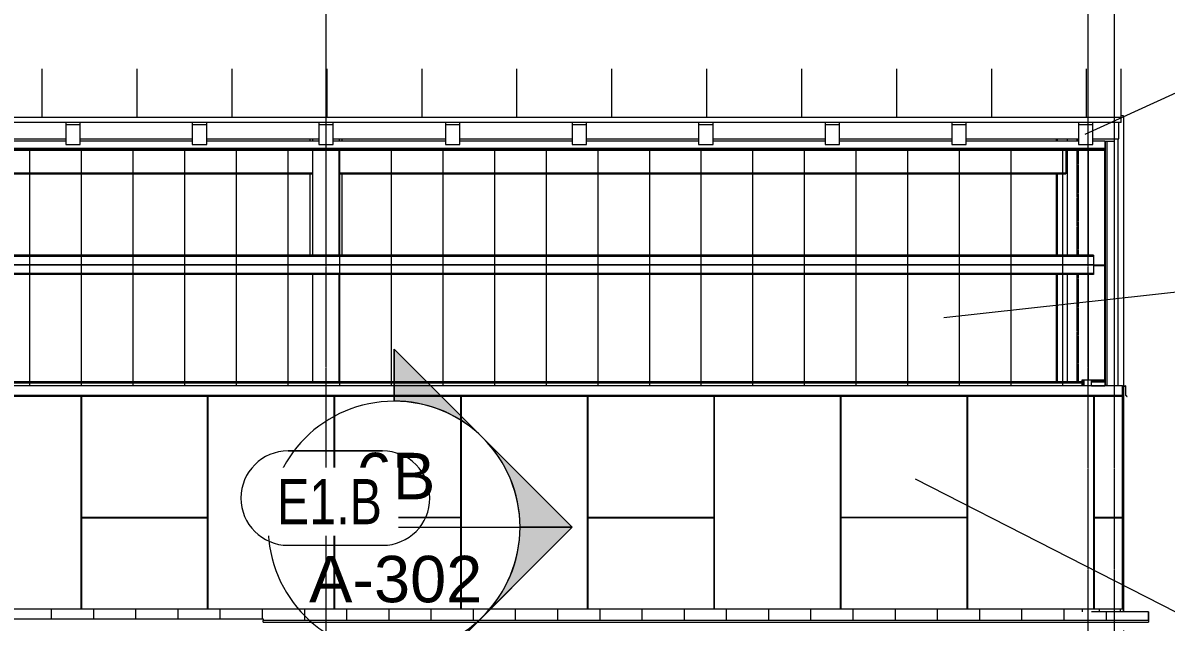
# Model space of a CAD drawing. Header units: inches. Extents: x 20230 to 40520, y -638 to 835.
# Drawn here: x 28927.5 to 29363.3, y 153.4 to 381.9 of the extents above; entities that cross this region are included whole.
import ezdxf

# ---------------------------------------------------------------- set-up
doc = ezdxf.new("R2010")
doc.units = ezdxf.units.IN
doc.header["$MEASUREMENT"] = 0
doc.linetypes.add('Grid Line 1_2_', pattern=[0.875, 0.5, -0.125, 0.125, -0.125])
doc.linetypes.add('Hidden 1_8_', pattern=[0.1875, 0.125, -0.0625])
for name, color, linetype, lineweight in [('A-ANNO-KEYN', 231, 'Continuous', 9), ('A-GLAZ-CWMG', 51, 'Continuous', 9), ('A-ROOF', 132, 'Continuous', 9), ('A-ROOF-OTLN', 132, 'Continuous', 9), ('A-ROOF-PATT', 132, 'Continuous', 9), ('A-WALL', 113, 'Continuous', 9), ('A-WALL-IDEN', 211, 'Continuous', 9), ('A-WALL-PATT', 111, 'Continuous', 9), ('G-ANNO-SYMB', 111, 'Continuous', 9), ('I-WALL', 2, 'Continuous', 9), ('S-BEAM', 12, 'Continuous', 9), ('S-COLS', 52, 'Continuous', 9), ('S-GRID', 1, 'Continuous', 9)]:
    doc.layers.add(name, color=color, linetype=linetype, lineweight=lineweight)
doc.styles.add('Arial_2', font='arial.ttf', dxfattribs={"height": 17.703593})
doc.styles.add('Century Gothic', font='GOTHIC.TTF', dxfattribs={"width": 0.8, "height": 17.245342})

# ---------------------------------------------------------------- blocks, each defined once
blk = doc.blocks.new('Rectangular Mullion - Profile_Polycarbonate_Upper and left-1114459-Elevation - South')
at = {"layer": 'A-GLAZ-CWMG'}
for p, q in [((25881.64, 336.84), (25838.89, 336.84)), ((25929.89, 336.84), (25887.14, 336.84)), ((25978.14, 336.84), (25935.39, 336.84)), ((26026.39, 336.84), (25983.64, 336.84)), ((26074.64, 336.84), (26031.89, 336.84)), ((26122.89, 336.84), (26080.14, 336.84)), ((26171.14, 336.84), (26128.39, 336.84)), ((26219.39, 336.84), (26176.64, 336.84)), ((26267.64, 336.84), (26224.89, 336.84)), ((26277.77, 336.84), (26273.14, 336.84)), ((26277.77, 336.84), (26277.77, 334.01)), ((26277.77, 334.01), (22782.51, 334.01)), ((26277.77, 333.47), (22782.51, 333.47)), ((26277.77, 333.22), (22782.51, 333.22)), ((26277.77, 333.47), (26277.77, 333.22))]:
    blk.add_line(p, q, dxfattribs=at)
blk = doc.blocks.new('Rectangular Mullion - Profile_Polycarbonate_right-1189833-Elevation - South')
at = {"layer": 'A-GLAZ-CWMG'}
for p, q in [((26277.77, 336.84), (26278.02, 336.84)), ((26278.02, 336.84), (26278.56, 336.84)), ((26278.02, 243.61), (26278.02, 336.78)), ((26278.56, 336.84), (26281.39, 336.84)), ((26278.56, 243.55), (26278.56, 336.84)), ((26281.39, 243.55), (26281.39, 336.84)), ((26277.77, 245), (26277.77, 334.01)), ((26278.02, 243.55), (26277.77, 243.55)), ((26278.56, 243.55), (26278.02, 243.55)), ((26281.39, 243.55), (26278.56, 243.55))]:
    blk.add_line(p, q, dxfattribs=at)
blk = doc.blocks.new('Rectangular Mullion - Profile_Polycarbonate_Upper and left-1528482-Elevation - South')
at = {"layer": 'A-GLAZ-CWMG'}
for p, q in [((26284.88, 346.47), (26283.89, 346.47)), ((26284.88, 346.47), (26284.88, 243.46)), ((26282.75, 243.5), (26282.75, 337.62)), ((26284.88, 243.4), (26284.88, 157.35)), ((26284.88, 150.25), (26284.88, 145.5)), ((26282.75, 145.5), (26282.75, 146.5))]:
    blk.add_line(p, q, dxfattribs=at)
blk = doc.blocks.new('W-Wide Flange - W12X22-1533120-Elevation - South')
at = {"layer": 'S-BEAM'}
for p, q in [((26262.89, 333.22), (26262.89, 325.3)), ((25696.39, 324.71), (25975.89, 324.71)), ((25696.39, 324.29), (25975.89, 324.29)), ((25985.89, 324.71), (26262.89, 324.71)), ((25985.89, 324.29), (26262.89, 324.29)), ((26262.89, 325.3), (26262.89, 324.77)), ((26262.89, 324.77), (26262.89, 324.71)), ((26262.89, 324.71), (26262.89, 324.29))]:
    blk.add_line(p, q, dxfattribs=at)
blk = doc.blocks.new('columns and girder2 - one-V50-Elevation - South')
at = {"layer": 'S-BEAM'}
for p, q in [((25974.89, 336.84), (25974.89, 337.62)), ((25975.89, 336.84), (25975.89, 337.62)), ((25985.89, 337.62), (25985.89, 336.84)), ((25986.89, 337.62), (25986.89, 336.84)), ((25975.89, 293.29), (25975.89, 333.22)), ((25985.89, 293.29), (25985.89, 333.22)), ((25974.89, 293.29), (25974.89, 324.29)), ((25986.89, 324.29), (25986.89, 293.29)), ((25975.89, 245.04), (25975.89, 285.94)), ((25985.89, 245.04), (25985.89, 285.94)), ((25985.89, 2), (25985.89, 96))]:
    blk.add_line(p, q, dxfattribs=at)
blk = doc.blocks.new('Girt_Z - 10_D-V60-Elevation - South')
at = {"layer": 'S-BEAM'}
for p, q in [((26269.02, 245.04), (22791.39, 245.04)), ((26269.02, 244.96), (22791.39, 244.96)), ((26269.02, 244.51), (22791.39, 244.51))]:
    blk.add_line(p, q, dxfattribs=at)
blk = doc.blocks.new('Girt_Z - 10_D-1241717-Elevation - South')
at = {"layer": 'S-BEAM'}
for p, q in [((26273.39, 293.29), (22791.39, 293.29)), ((26273.39, 293.21), (22791.39, 293.21)), ((26273.39, 292.76), (22791.39, 292.76)), ((26273.39, 293.29), (26273.39, 293.21)), ((26273.39, 293.21), (26273.39, 292.76)), ((26273.39, 292.76), (26273.39, 289.62)), ((26273.39, 289.62), (22791.39, 289.62)), ((26273.39, 289.55), (22791.39, 289.55)), ((26273.39, 289.62), (26273.39, 289.55)), ((26273.39, 289.55), (26273.39, 289.36)), ((26273.39, 289.36), (26273.39, 286.42)), ((22791.39, 286.42), (26273.39, 286.42)), ((26273.39, 285.94), (22791.39, 285.94)), ((26273.39, 286.42), (26273.39, 285.94))]:
    blk.add_line(p, q, dxfattribs=at)
blk = doc.blocks.new('Girt_Z - 10_D-1223976-Elevation - South')
at = {"layer": 'S-BEAM'}
for p, q in [((26277.77, 289.55), (26273.39, 289.55)), ((26273.39, 289.44), (26277.77, 289.44))]:
    blk.add_line(p, q, dxfattribs=at)
blk = doc.blocks.new('Rectangular Mullion - Profile_Polycarbonate_Lower-1125104-Elevation - South')
at = {"layer": 'A-GLAZ-CWMG'}
for p, q in [((26272.64, 245.79), (26277.77, 245.79)), ((26272.64, 245.54), (26277.77, 245.54)), ((26272.64, 243.55), (26272.64, 245)), ((26272.64, 245), (26277.77, 245)), ((26277.77, 245.79), (26277.77, 245.54)), ((26277.77, 245), (26277.77, 243.55)), ((26272.64, 243.55), (26277.77, 243.55))]:
    blk.add_line(p, q, dxfattribs=at)
blk = doc.blocks.new('Rectangular Mullion - Profile_Polycarbonate_right-1125060-Elevation - South')
at = {"layer": 'A-GLAZ-CWMG'}
for p, q in [((26269.02, 245.79), (26269.27, 245.79)), ((26269.02, 243.56), (26269.02, 245.79)), ((26269.27, 245.79), (26269.81, 245.79)), ((26269.27, 243.56), (26269.27, 245.79)), ((26269.81, 245.79), (26272.64, 245.79)), ((26269.81, 243.5), (26269.81, 245.79)), ((26272.64, 243.5), (26272.64, 245.79))]:
    blk.add_line(p, q, dxfattribs=at)
blk = doc.blocks.new('Dimension Lumber - 5_5 x 7_5 Glulam-1529169-Elevation - South')
at = {"layer": 'S-BEAM'}
for p, q in [((26267.64, 343.95), (26267.64, 342.98)), ((26273.14, 342.98), (26267.64, 342.98)), ((26267.64, 342.98), (26267.64, 335.49)), ((26273.14, 342.98), (26273.14, 343.95)), ((26273.14, 335.49), (26273.14, 342.98)), ((26267.64, 335.49), (26273.14, 335.49))]:
    blk.add_line(p, q, dxfattribs=at)
blk = doc.blocks.new('W-Wide Flange-Column - B1_L-1389336-Elevation - South')
at = {"layer": 'S-COLS', "linetype": 'Hidden 1_8_'}
for p, q in [((26267.23, 336.84), (26267.23, 337.62)), ((26267.55, 337.62), (26267.55, 336.84)), ((26267.23, 293.29), (26267.23, 333.22)), ((26267.55, 333.22), (26267.55, 293.29)), ((26267.23, 245.04), (26267.23, 285.94)), ((26267.55, 285.94), (26267.55, 245.04))]:
    blk.add_line(p, q, dxfattribs=at)
blk = doc.blocks.new('Section - Section Head - Filled-1526-Elevation - South')
at = {"layer": 'G-ANNO-SYMB'}
h = blk.add_hatch(color=256, dxfattribs=at)
edge = h.paths.add_edge_path(flags=0)
edge.add_arc((22874.16, 497.8), 48.06, 47.9216, 90)
edge.add_line((22874.16, 545.86), (22874.16, 565.68))
edge.add_line((22874.16, 565.68), (22906.36, 533.47))
h = blk.add_hatch(color=256, dxfattribs=at)
edge = h.paths.add_edge_path(flags=0)
edge.add_line((22908.1, 531.74), (22942.04, 497.8))
edge.add_line((22942.04, 497.8), (22922.16, 497.8))
edge.add_arc((22874.16, 497.8), 48, 360, 405)
h = blk.add_hatch(color=256, dxfattribs=at)
edge = h.paths.add_edge_path(flags=0)
edge.add_arc((22874.16, 497.8), 48, 315, 360)
edge.add_line((22922.16, 497.8), (22942.04, 497.8))
edge.add_line((22942.04, 497.8), (22908.1, 463.85))
h = blk.add_hatch(color=256, dxfattribs=at)
edge = h.paths.add_edge_path(flags=0)
edge.add_line((22906.36, 462.12), (22874.16, 429.91))
edge.add_line((22874.16, 429.91), (22874.16, 449.73))
edge.add_arc((22874.16, 497.8), 48.06, 270, 312.0784)
for p, q in [((22942.04, 497.8), (22874.16, 565.68)), ((22874.16, 545.8), (22874.16, 565.68)), ((22906.36, 533.47), (22874.16, 565.68)), ((22874.16, 565.68), (22874.16, 545.86)), ((22942.04, 497.8), (22908.1, 531.74)), ((22942.04, 497.8), (22874.16, 429.91)), ((22908.1, 463.85), (22942.04, 497.8)), ((22922.16, 497.8), (22942.04, 497.8)), ((22942.04, 497.8), (22922.16, 497.8)), ((22874.16, 429.91), (22906.36, 462.12)), ((22874.16, 449.8), (22874.16, 429.91)), ((22874.16, 449.73), (22874.16, 429.91))]:
    blk.add_line(p, q, dxfattribs=at)
for radius, start, end in [(48, 90, 270), (48.06, 47.9216, 90), (48, 270, 90), (48, 360, 45), (48, 315, 360), (48.06, 270, 312.0784)]:
    blk.add_arc((22874.16, 497.8), radius, start, end, dxfattribs=at)
blk = doc.blocks.new('Wall Tag - 1_4_-1369832-Elevation - South')
at = {"layer": 'A-WALL-IDEN', "color": 153}
for p, q in [((24643.26, 90.59), (24679.26, 90.59)), ((24679.26, 90.59), (24643.26, 90.59)), ((24643.26, 54.59), (24679.26, 54.59)), ((24643.26, 54.59), (24679.26, 54.59))]:
    blk.add_line(p, q, dxfattribs=at)
for centre, start, end in [((24643.26, 72.59), 90, 270), ((24643.26, 72.59), 90, 270), ((24679.26, 72.59), 270, 90), ((24679.26, 72.59), 270, 90)]:
    blk.add_arc(centre, 18, start, end, dxfattribs=at)

msp = doc.modelspace()

# ---------------------------------------------------------------- hatches: boundary and pattern name
at = {"layer": 'A-ROOF-PATT'}
h = msp.add_hatch(dxfattribs=at)
h.set_pattern_fill('FP_18', color=256, style=0, pattern_type=2)
h.set_pattern_definition([(90, (3060.47, 1279.063), (-36.188, 2e-15), [])])
h.paths.add_polyline_path([(27601.33, 345.96), (29346.1, 345.96), (29346.1, 364.31), (25840.34, 364.31), (25840.34, 345.96), (27566.23, 345.96)], flags=0)
h = msp.add_hatch(dxfattribs=at)
h.set_pattern_fill('FP_17', color=256, style=0, pattern_type=2)
h.set_pattern_definition([(90, (3062.504, 1105.644), (-16.082, 1e-15), [])])
h.paths.add_polyline_path([(27241.63, 154.05), (27330.1, 154.05), (27330.1, 154.75), (29019.1, 154.75), (29019.1, 154.05), (29356.6, 154.05), (29356.6, 157.35), (29331.35, 157.38), (29331.35, 158.5), (28742.28, 158.5), (28742.28, 175.22), (25873.35, 175.22), (25873.35, 157.37), (25840.35, 157.37), (25840.35, 154.75), (26992.6, 154.75), (26992.6, 154.05), (27232.85, 154.05)], flags=0)
h.paths.add_polyline_path([(27199.91, 157.5), (27195.16, 157.5), (27195.16, 161), (27199.91, 161)], flags=0)
at = {"layer": 'A-WALL-PATT'}
h = msp.add_hatch(dxfattribs=at)
h.set_pattern_fill('FP_23', color=256, style=0, pattern_type=2)
h.set_pattern_definition([(90, (29343.595, 0), (-19.685, 1e-15), [])])
h.paths.add_polyline_path([(28022.44, 194.5), (28742.28, 194.5), (28742.28, 239.46), (28740.78, 239.5), (28741.28, 240), (28741.35, 243.5), (29332.01, 243.57), (29332.01, 245.79), (29334.85, 245.79), (29334.91, 245), (29339.97, 245), (29339.97, 243.61), (29340.76, 243.61), (29340.76, 336.78), (29339.97, 336.78), (29339.97, 334.01), (25844.72, 334.01), (25844.72, 336.78), (25843.93, 336.7), (25843.93, 243.5), (25873.91, 243.5), (25873.91, 240), (25874.36, 239.46), (25872.91, 239.46), (25872.91, 194.5), (28013.67, 194.5)], flags=0)
h = msp.add_hatch(dxfattribs=at)
h.set_pattern_fill('FP_19', color=256, style=0, pattern_type=2)
h.set_pattern_definition([(270, (30097.853, 100.524), (8, 5e-16), [])])
h.paths.add_polyline_path([(29346.6, 157.35), (29346.91, 157.35), (29346.91, 241.75), (29346.6, 241.7), (29346.6, 158.5), (29331.35, 158.5), (29331.36, 157.38), (29346.56, 157.35)], flags=0)
h = msp.add_hatch(dxfattribs=at)
h.set_pattern_fill('FP_25', color=256, style=0, pattern_type=2)
h.set_pattern_definition([(0, (28756.81, 0.25), (-193, 193), [48, -145]), (90, (28756.81, 0.25), (-193, 1e-14), [96.25, -96.75]), (180, (28804.81, 96.5), (-193, 193), [48, -145]), (90, (28804.81, 0.25), (-193, 1e-14), [96.25, -96.75]), (180, (28804.81, 96.75), (-193, 193), [48, -145]), (90, (28804.81, 96.75), (-193, 1e-14), [96.25, -96.75]), (0, (28756.81, 193), (-193, 193), [48, -145]), (90, (28756.81, 96.75), (-193, 1e-14), [96.25, -96.75]), (0, (28805.06, 48.25), (-193, 193), [48, -145]), (90, (28805.06, 0), (-193, 1e-14), [48.25, -144.75]), (90, (28853.06, 0), (-193, 1e-14), [48.25, -144.75]), (0, (28805.06, 144.75), (-193, 193), [48, -145]), (90, (28805.06, 48.5), (-193, 1e-14), [96.25, -96.75]), (180, (28853.06, 48.5), (-193, 193), [48, -145]), (90, (28853.06, 48.5), (-193, 1e-14), [96.25, -96.75]), (90, (28805.06, 145), (-193, 1e-14), [48, -145]), (180, (28853.06, 145), (-193, 193), [48, -145]), (90, (28853.06, 145), (-193, 1e-14), [48, -145]), (0, (28853.31, 0.25), (-193, 193), [48, -145]), (90, (28853.31, 0.25), (-193, 1e-14), [96.25, -96.75]), (180, (28901.31, 96.5), (-193, 193), [48, -145]), (90, (28901.31, 0.25), (-193, 1e-14), [96.25, -96.75]), (180, (28901.31, 96.75), (-193, 193), [48, -145]), (90, (28901.31, 96.75), (-193, 1e-14), [96.25, -96.75]), (180, (28901.31, 193), (-193, 193), [48, -145]), (90, (28853.31, 96.75), (-193, 1e-14), [96.25, -96.75]), (0, (28901.56, 48.25), (-193, 193), [48, -145]), (90, (28901.56, 0), (-193, 1e-14), [48.25, -144.75]), (90, (28949.56, 0), (-193, 1e-14), [48.25, -144.75]), (0, (28901.56, 144.75), (-193, 193), [48, -145]), (90, (28901.56, 48.5), (-193, 1e-14), [96.25, -96.75]), (180, (28949.56, 48.5), (-193, 193), [48, -145]), (90, (28949.56, 48.5), (-193, 1e-14), [96.25, -96.75]), (90, (28901.56, 145), (-193, 1e-14), [48, -145]), (180, (28949.56, 145), (-193, 193), [48, -145]), (90, (28949.56, 145), (-193, 1e-14), [48, -145])])
h.paths.add_polyline_path([(29215.59, 158.5), (29346.6, 158.5), (29346.6, 239.46), (28742.28, 239.46), (28742.28, 158.5), (29180.5, 158.5)], flags=0)

# ---------------------------------------------------------------- linework, layer by layer
at = {"layer": 'A-ANNO-KEYN', "color": 153}
for p, q in [((29332.43, 339.49), (29406.45, 373.26)), ((29278.58, 269.6), (29406.45, 283.69)), ((29267.6, 208.01), (29406.36, 137.21))]:
    msp.add_line(p, q, dxfattribs=at)
at = {"layer": 'A-ROOF'}
for p, q in [((29346.1, 343.95), (29346.1, 364.31)), ((25840.34, 345.96), (29346.1, 345.96)), ((29346.1, 343.95), (25840.34, 343.95)), ((29356.6, 157.35), (29334.85, 157.35)), ((29356.6, 157.35), (29356.6, 154.05)), ((27330.1, 154.75), (29019.1, 154.75)), ((29019.1, 154.75), (29019.1, 154.05))]:
    msp.add_line(p, q, dxfattribs=at)
at = {"layer": 'A-ROOF-OTLN'}
for p, q in [((29356.6, 154.05), (29019.1, 154.05)), ((29019.1, 153.44), (29019.1, 154.05)), ((29019.1, 153.44), (29356.6, 153.44)), ((29356.6, 154.05), (29356.6, 153.44))]:
    msp.add_line(p, q, dxfattribs=at)
at = {"layer": 'A-WALL'}
for p, q in [((29339.97, 336.78), (29340.76, 336.78)), ((29346.6, 243.5), (28741.28, 243.5)), ((28741.28, 240), (29346.6, 240)), ((29340.76, 243.61), (29339.97, 243.61)), ((29346.6, 158.5), (29346.6, 243.5)), ((29347.91, 243.5), (29346.6, 243.43)), ((29346.6, 243.37), (29347.85, 243.43)), ((29346.91, 241.75), (29346.6, 241.75)), ((29346.91, 241.75), (29346.91, 157.35)), ((29347.85, 243.43), (29347.85, 239.97)), ((29347.85, 239.97), (29348.36, 239.46)), ((29347.91, 240), (29347.91, 243.5)), ((29348.41, 239.5), (29347.91, 240)), ((29346.6, 239.5), (28740.78, 239.5)), ((29346.6, 239.46), (28740.83, 239.46)), ((29348.36, 239.46), (29348.41, 239.5)), ((28742.28, 158.5), (29346.6, 158.5)), ((29331.35, 157.38), (29331.35, 158.5))]:
    msp.add_line(p, q, dxfattribs=at)
at = {"layer": 'G-ANNO-SYMB'}
msp.add_line((29021.02, 189.64), (29117.02, 189.64), dxfattribs=at)
at = {"layer": 'I-WALL'}
for p, q in [((29345.31, 337.62), (29345.31, 343.95)), ((28901.1, 337.62), (28943.85, 337.62)), ((28949.35, 337.62), (28992.1, 337.62)), ((28997.6, 337.62), (29040.35, 337.62)), ((29045.85, 337.62), (29088.6, 337.62)), ((29094.1, 337.62), (29136.85, 337.62)), ((29142.35, 337.62), (29185.1, 337.62)), ((29190.6, 337.62), (29233.35, 337.62)), ((29238.85, 337.62), (29281.6, 337.62)), ((29287.1, 337.62), (29329.85, 337.62)), ((29335.35, 337.62), (29345.31, 337.62))]:
    msp.add_line(p, q, dxfattribs=at)
at = {"layer": 'S-COLS'}
for p, q in [((29321.4, 337.62), (29321.4, 336.84)), ((29321.78, 337.62), (29321.78, 336.84)), ((29325.6, 337.62), (29325.6, 336.84)), ((29325.6, 333.22), (29325.6, 293.29)), ((29333.6, 333.22), (29333.6, 293.29)), ((29321.4, 324.29), (29321.4, 293.29)), ((29321.78, 324.29), (29321.78, 293.29)), ((29321.4, 285.94), (29321.4, 245.04)), ((29321.78, 285.94), (29321.78, 245.04)), ((29325.6, 285.94), (29325.6, 245.04)), ((29333.6, 285.94), (29333.6, 245.79))]:
    msp.add_line(p, q, dxfattribs=at)
at = {"layer": 'S-GRID', "linetype": 'Grid Line 1_2_'}
for p, q in [((29043.1, -28.56), (29043.1, 671.89)), ((29043.1, -28.56), (29043.1, 671.89)), ((29333.6, -28.56), (29333.6, 671.89)), ((29333.6, -28.56), (29333.6, 671.89)), ((29343.6, -28.56), (29343.6, 671.89)), ((29343.6, -28.56), (29343.6, 671.89))]:
    msp.add_line(p, q, dxfattribs=at)

# ---------------------------------------------------------------- block references
at = {"layer": 'A-GLAZ-CWMG'}
for name in ['Rectangular Mullion - Profile_Polycarbonate_Upper and left-1528482-Elevation - South', 'Rectangular Mullion - Profile_Polycarbonate_Upper and left-1114459-Elevation - South', 'Rectangular Mullion - Profile_Polycarbonate_right-1189833-Elevation - South', 'Rectangular Mullion - Profile_Polycarbonate_right-1125060-Elevation - South', 'Rectangular Mullion - Profile_Polycarbonate_Lower-1125104-Elevation - South']:
    msp.add_blockref(name, (3062.21, 0), dxfattribs=at)
at = {"layer": 'A-WALL-IDEN', "color": 153}
msp.add_blockref('Wall Tag - 1_4_-1369832-Elevation - South', (4385.39, 128.13), dxfattribs=at)
at = {"layer": 'G-ANNO-SYMB'}
msp.add_blockref('Section - Section Head - Filled-1526-Elevation - South', (6194.87, -308.15), dxfattribs=at)
at = {"layer": 'S-BEAM'}
for name, p in [('Dimension Lumber - 5_5 x 7_5 Glulam-1529169-Elevation - South', (2676.21, 0)), ('Dimension Lumber - 5_5 x 7_5 Glulam-1529169-Elevation - South', (2724.46, 0)), ('Dimension Lumber - 5_5 x 7_5 Glulam-1529169-Elevation - South', (2772.71, 0)), ('Dimension Lumber - 5_5 x 7_5 Glulam-1529169-Elevation - South', (2820.96, 0)), ('Dimension Lumber - 5_5 x 7_5 Glulam-1529169-Elevation - South', (2869.21, 0)), ('Dimension Lumber - 5_5 x 7_5 Glulam-1529169-Elevation - South', (2917.46, 0)), ('Dimension Lumber - 5_5 x 7_5 Glulam-1529169-Elevation - South', (2965.71, 0)), ('Dimension Lumber - 5_5 x 7_5 Glulam-1529169-Elevation - South', (3013.96, 0)), ('Dimension Lumber - 5_5 x 7_5 Glulam-1529169-Elevation - South', (3062.21, 0)), ('columns and girder2 - one-V50-Elevation - South', (3062.21, 0)), ('W-Wide Flange - W12X22-1533120-Elevation - South', (3062.21, 0)), ('Girt_Z - 10_D-1241717-Elevation - South', (3062.21, 0)), ('Girt_Z - 10_D-1223976-Elevation - South', (3062.21, 0)), ('Girt_Z - 10_D-V60-Elevation - South', (3062.21, 0))]:
    msp.add_blockref(name, p, dxfattribs=at)
at = {"layer": 'S-COLS', "linetype": 'Hidden 1_8_'}
msp.add_blockref('W-Wide Flange-Column - B1_L-1389336-Elevation - South', (3062.21, 0), dxfattribs=at)

# ---------------------------------------------------------------- texts
at = {"layer": 'G-ANNO-SYMB', "char_height": 17.704, "attachment_point": 2, "line_spacing_factor": 0.938532, "style": 'Arial_2'}
for s, insert, width in [('6B', (29069.64, 217.98), 36.072), ('A-302', (29069.64, 178.71), 78.624)]:
    msp.add_mtext(s, dxfattribs=dict(at, insert=insert, width=width))

# ---------------------------------------------------------------- next in the draw order: texts
at = {"layer": 'A-WALL-IDEN', "insert": (29044.38, 207.99), "char_height": 17.245, "width": 43.848, "attachment_point": 2, "line_spacing_factor": 0.984117, "style": 'Century Gothic', "bg_fill": 3, "box_fill_scale": 1.25, "bg_fill_color": 0, "bg_fill_transparency": 0}
msp.add_mtext('E1.B', dxfattribs=at)

# ---------------------------------------------------------------- next in the draw order: block references
at = {"layer": 'A-WALL-IDEN', "color": 153}
msp.add_blockref('Wall Tag - 1_4_-1369832-Elevation - South', (4385.39, 128.13), dxfattribs=at)

# ---------------------------------------------------------------- next in the draw order: texts
at = {"layer": 'A-WALL-IDEN', "insert": (29044.38, 207.99), "char_height": 17.245, "width": 43.848, "attachment_point": 2, "line_spacing_factor": 0.984117, "style": 'Century Gothic', "bg_fill": 3, "box_fill_scale": 1.25, "bg_fill_color": 0, "bg_fill_transparency": 0}
msp.add_mtext('E1.B', dxfattribs=at)

doc.saveas('drawing.dxf')
